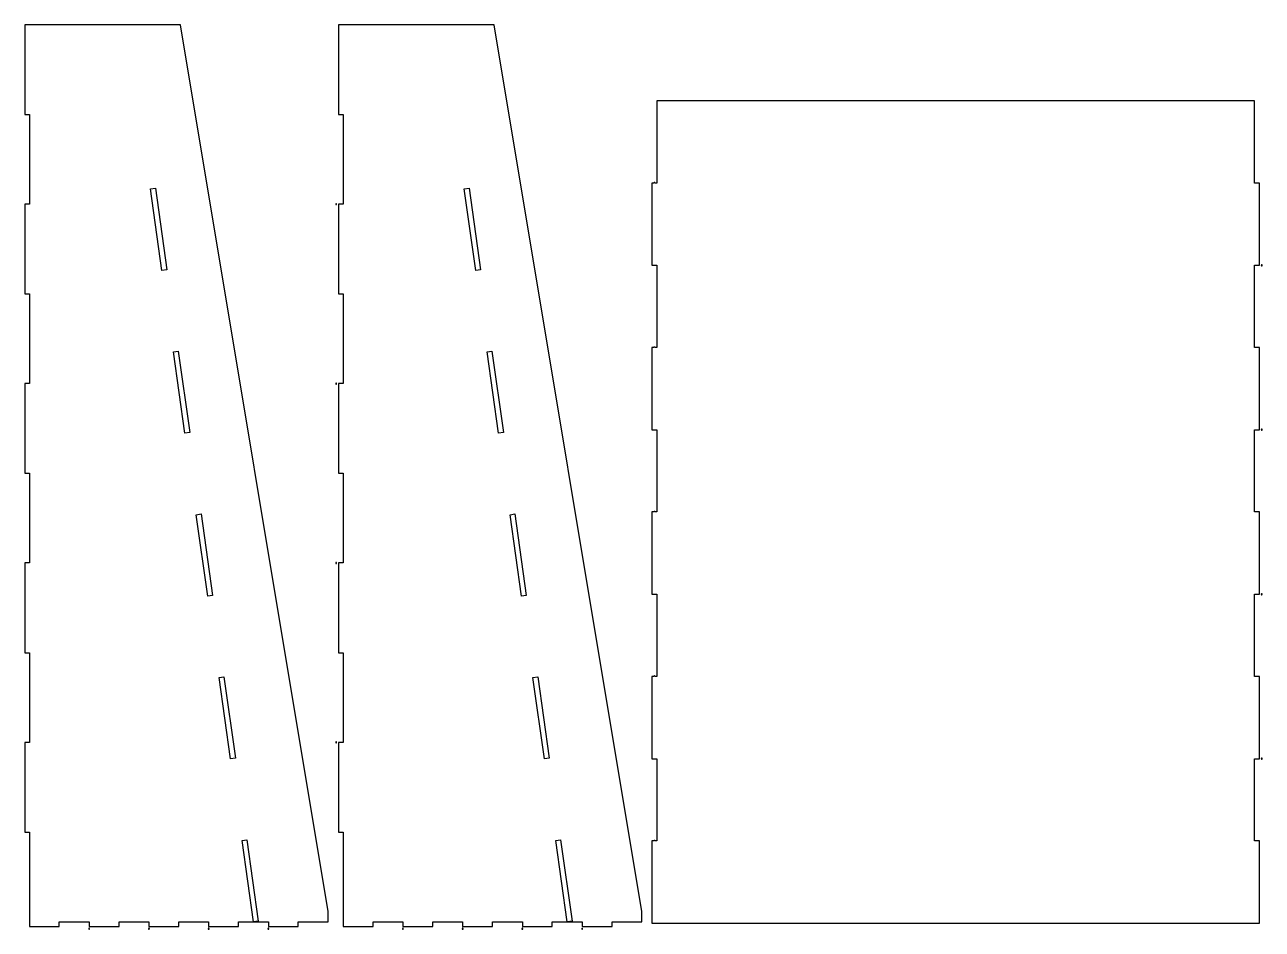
# Model space of a CAD drawing. Header units: metres. Extents: x 7 to 1655, y 5 to 613.
# Drawn here: x 827 to 1655, y 5 to 610 of the extents above; entities that cross this region are included whole.
import ezdxf

# ---------------------------------------------------------------- set-up
doc = ezdxf.new("R2010")
doc.units = ezdxf.units.M

msp = doc.modelspace()

# ---------------------------------------------------------------- linework, layer by layer
for p, q in [((931.167, 610), (826.9, 610)), ((826.9, 610), (826.9, 550)), ((1030, 17), (931.167, 610)), ((1141.17, 610), (1036.9, 610)), ((1036.9, 610), (1036.9, 550)), ((1240, 17), (1141.17, 610)), ((1650, 559.124), (1250, 559.124)), ((1250, 559.124), (1250, 504.124)), ((1650, 504.124), (1650, 559.124)), ((826.9, 550), (830, 550)), ((830, 550), (830, 490)), ((1036.9, 550), (1040, 550)), ((1040, 550), (1040, 490)), ((911.109, 500.183), (914.333, 500.636)), ((918.764, 445.718), (911.109, 500.183)), ((914.333, 500.636), (921.987, 446.171)), ((1121.11, 500.183), (1124.33, 500.636)), ((1128.76, 445.718), (1121.11, 500.183)), ((1124.33, 500.636), (1131.99, 446.171)), ((1248.05, 504.124), (1246.74, 504.124)), ((1246.74, 504.124), (1246.74, 449.124)), ((1248.06, 504.225), (1248.05, 504.192)), ((1248.05, 504.192), (1248.05, 504.158)), ((1248.05, 504.158), (1248.05, 504.124)), ((1248.08, 504.256), (1248.06, 504.225)), ((1248.09, 504.287), (1248.08, 504.256)), ((1248.11, 504.315), (1248.09, 504.287)), ((1248.13, 504.342), (1248.11, 504.315)), ((1248.15, 504.366), (1248.13, 504.342)), ((1248.18, 504.387), (1248.15, 504.366)), ((1248.21, 504.406), (1248.18, 504.387)), ((1248.24, 504.421), (1248.21, 504.406)), ((1248.27, 504.434), (1248.24, 504.421)), ((1248.3, 504.442), (1248.27, 504.434)), ((1248.34, 504.448), (1248.3, 504.442)), ((1248.37, 504.45), (1248.34, 504.448)), ((1248.41, 504.448), (1248.37, 504.45)), ((1248.44, 504.442), (1248.41, 504.448)), ((1248.47, 504.434), (1248.44, 504.442)), ((1248.5, 504.421), (1248.47, 504.434)), ((1248.54, 504.406), (1248.5, 504.421)), ((1248.56, 504.387), (1248.54, 504.406)), ((1248.59, 504.366), (1248.56, 504.387)), ((1248.61, 504.342), (1248.59, 504.366)), ((1248.64, 504.315), (1248.61, 504.342)), ((1248.65, 504.287), (1248.64, 504.315)), ((1248.67, 504.256), (1248.65, 504.287)), ((1248.68, 504.225), (1248.67, 504.256)), ((1248.69, 504.192), (1248.68, 504.225)), ((1248.7, 504.158), (1248.69, 504.192)), ((1248.7, 504.124), (1248.7, 504.158)), ((1250, 504.124), (1248.7, 504.124)), ((1653.26, 504.124), (1650, 504.124)), ((1653.26, 449.124), (1653.26, 504.124)), ((830, 490), (826.9, 490)), ((826.9, 490), (826.9, 430)), ((1035.05, 490.064), (1035.04, 490.032)), ((1035.04, 490.032), (1035.04, 490)), ((1035.04, 490), (1035.04, 489.968)), ((1035.04, 489.968), (1035.05, 489.936)), ((1035.06, 490.096), (1035.05, 490.064)), ((1035.05, 489.936), (1035.06, 489.904)), ((1035.07, 490.126), (1035.06, 490.096)), ((1035.06, 489.904), (1035.07, 489.874)), ((1035.08, 490.155), (1035.07, 490.126)), ((1035.07, 489.874), (1035.08, 489.845)), ((1035.1, 490.182), (1035.08, 490.155)), ((1035.08, 489.845), (1035.1, 489.818)), ((1035.12, 490.207), (1035.1, 490.182)), ((1035.1, 489.818), (1035.12, 489.793)), ((1035.14, 490.23), (1035.12, 490.207)), ((1035.12, 489.793), (1035.14, 489.77)), ((1035.17, 490.251), (1035.14, 490.23)), ((1035.14, 489.77), (1035.17, 489.749)), ((1035.19, 490.268), (1035.17, 490.251)), ((1035.17, 489.749), (1035.19, 489.732)), ((1035.22, 490.283), (1035.19, 490.268)), ((1035.19, 489.732), (1035.22, 489.717)), ((1035.25, 490.295), (1035.22, 490.283)), ((1035.22, 489.717), (1035.25, 489.705)), ((1035.29, 490.303), (1035.25, 490.295)), ((1035.25, 489.705), (1035.29, 489.697)), ((1035.32, 490.308), (1035.29, 490.303)), ((1035.29, 489.697), (1035.32, 489.692)), ((1035.35, 490.31), (1035.32, 490.308)), ((1035.32, 489.692), (1035.35, 489.69)), ((1035.38, 490.308), (1035.35, 490.31)), ((1035.35, 489.69), (1035.38, 489.692)), ((1035.41, 490.303), (1035.38, 490.308)), ((1035.38, 489.692), (1035.41, 489.697)), ((1035.45, 490.295), (1035.41, 490.303)), ((1035.41, 489.697), (1035.45, 489.705)), ((1035.48, 490.283), (1035.45, 490.295)), ((1035.45, 489.705), (1035.48, 489.717)), ((1035.51, 490.268), (1035.48, 490.283)), ((1035.48, 489.717), (1035.51, 489.732)), ((1035.53, 490.251), (1035.51, 490.268)), ((1035.51, 489.732), (1035.53, 489.749)), ((1035.56, 490.23), (1035.53, 490.251)), ((1035.53, 489.749), (1035.56, 489.77)), ((1035.58, 490.207), (1035.56, 490.23)), ((1035.56, 489.77), (1035.58, 489.793)), ((1035.6, 490.182), (1035.58, 490.207)), ((1035.58, 489.793), (1035.6, 489.818)), ((1035.62, 490.155), (1035.6, 490.182)), ((1035.6, 489.818), (1035.62, 489.845)), ((1035.63, 490.126), (1035.62, 490.155)), ((1035.62, 489.845), (1035.63, 489.874)), ((1035.64, 490.096), (1035.63, 490.126)), ((1035.63, 489.874), (1035.64, 489.904)), ((1035.65, 490.064), (1035.64, 490.096)), ((1035.64, 489.904), (1035.65, 489.936)), ((1035.66, 490.032), (1035.65, 490.064)), ((1035.65, 489.936), (1035.66, 489.968)), ((1035.66, 490), (1035.66, 490.032)), ((1035.66, 489.968), (1035.66, 490)), ((1040, 490), (1036.9, 490)), ((1036.9, 490), (1036.9, 430)), ((1246.74, 449.124), (1250, 449.124)), ((1250, 449.124), (1250, 394.124)), ((1650, 394.124), (1650, 449.124)), ((1650, 449.124), (1653.26, 449.124)), ((1654.57, 449.225), (1654.56, 449.192)), ((1654.56, 449.192), (1654.56, 449.158)), ((1654.56, 449.158), (1654.56, 449.124)), ((1654.56, 449.124), (1654.56, 449.09)), ((1654.56, 449.09), (1654.56, 449.056)), ((1654.56, 449.056), (1654.57, 449.023)), ((1654.59, 449.256), (1654.57, 449.225)), ((1654.57, 449.023), (1654.59, 448.992)), ((1654.6, 449.287), (1654.59, 449.256)), ((1654.59, 448.992), (1654.6, 448.961)), ((1654.62, 449.315), (1654.6, 449.287)), ((1654.6, 448.961), (1654.62, 448.933)), ((1654.64, 449.342), (1654.62, 449.315)), ((1654.62, 448.933), (1654.64, 448.906)), ((1654.66, 449.366), (1654.64, 449.342)), ((1654.64, 448.906), (1654.66, 448.882)), ((1654.69, 449.387), (1654.66, 449.366)), ((1654.66, 448.882), (1654.69, 448.861)), ((1654.72, 449.406), (1654.69, 449.387)), ((1654.69, 448.861), (1654.72, 448.842)), ((1654.75, 449.421), (1654.72, 449.406)), ((1654.72, 448.842), (1654.75, 448.827)), ((1654.78, 449.434), (1654.75, 449.421)), ((1654.75, 448.827), (1654.78, 448.814)), ((1654.81, 449.442), (1654.78, 449.434)), ((1654.78, 448.814), (1654.81, 448.806)), ((1654.85, 449.448), (1654.81, 449.442)), ((1654.81, 448.806), (1654.85, 448.8)), ((1654.88, 449.45), (1654.85, 449.448)), ((1654.85, 448.8), (1654.88, 448.799)), ((1654.92, 449.448), (1654.88, 449.45)), ((1654.88, 448.799), (1654.92, 448.8)), ((1654.95, 449.442), (1654.92, 449.448)), ((1654.92, 448.8), (1654.95, 448.806)), ((1654.98, 449.434), (1654.95, 449.442)), ((1654.95, 448.806), (1654.98, 448.814)), ((1655.01, 449.421), (1654.98, 449.434)), ((1654.98, 448.814), (1655.01, 448.827)), ((1655.05, 449.406), (1655.01, 449.421)), ((1655.01, 448.827), (1655.05, 448.842)), ((1655.07, 449.387), (1655.05, 449.406)), ((1655.05, 448.842), (1655.07, 448.861)), ((1655.1, 449.366), (1655.07, 449.387)), ((1655.07, 448.861), (1655.1, 448.882)), ((1655.12, 449.342), (1655.1, 449.366)), ((1655.1, 448.882), (1655.12, 448.906)), ((1655.15, 449.315), (1655.12, 449.342)), ((1655.12, 448.906), (1655.15, 448.933)), ((1655.16, 449.287), (1655.15, 449.315)), ((1655.15, 448.933), (1655.16, 448.961)), ((1655.18, 449.256), (1655.16, 449.287)), ((1655.16, 448.961), (1655.18, 448.992)), ((1655.19, 449.225), (1655.18, 449.256)), ((1655.18, 448.992), (1655.19, 449.023)), ((1655.2, 449.192), (1655.19, 449.225)), ((1655.19, 449.023), (1655.2, 449.056)), ((1655.21, 449.158), (1655.2, 449.192)), ((1655.2, 449.056), (1655.21, 449.09)), ((1655.21, 449.124), (1655.21, 449.158)), ((1655.21, 449.09), (1655.21, 449.124)), ((921.987, 446.171), (918.764, 445.718)), ((1131.99, 446.171), (1128.76, 445.718)), ((826.9, 430), (830, 430)), ((830, 430), (830, 370)), ((1036.9, 430), (1040, 430)), ((1040, 430), (1040, 370)), ((926.418, 391.253), (929.642, 391.706)), ((934.073, 336.788), (926.418, 391.253)), ((929.642, 391.706), (937.296, 337.241)), ((1136.42, 391.253), (1139.64, 391.706)), ((1144.07, 336.788), (1136.42, 391.253)), ((1139.64, 391.706), (1147.3, 337.241)), ((1248.05, 394.124), (1246.74, 394.124)), ((1246.74, 394.124), (1246.74, 339.124)), ((1248.06, 394.225), (1248.05, 394.192)), ((1248.05, 394.192), (1248.05, 394.158)), ((1248.05, 394.158), (1248.05, 394.124)), ((1248.08, 394.256), (1248.06, 394.225)), ((1248.09, 394.287), (1248.08, 394.256)), ((1248.11, 394.315), (1248.09, 394.287)), ((1248.13, 394.342), (1248.11, 394.315)), ((1248.15, 394.366), (1248.13, 394.342)), ((1248.18, 394.387), (1248.15, 394.366)), ((1248.21, 394.406), (1248.18, 394.387)), ((1248.24, 394.421), (1248.21, 394.406)), ((1248.27, 394.434), (1248.24, 394.421)), ((1248.3, 394.442), (1248.27, 394.434)), ((1248.34, 394.448), (1248.3, 394.442)), ((1248.37, 394.45), (1248.34, 394.448)), ((1248.41, 394.448), (1248.37, 394.45)), ((1248.44, 394.442), (1248.41, 394.448)), ((1248.47, 394.434), (1248.44, 394.442)), ((1248.5, 394.421), (1248.47, 394.434)), ((1248.54, 394.406), (1248.5, 394.421)), ((1248.56, 394.387), (1248.54, 394.406)), ((1248.59, 394.366), (1248.56, 394.387)), ((1248.61, 394.342), (1248.59, 394.366)), ((1248.64, 394.315), (1248.61, 394.342)), ((1248.65, 394.287), (1248.64, 394.315)), ((1248.67, 394.256), (1248.65, 394.287)), ((1248.68, 394.225), (1248.67, 394.256)), ((1248.69, 394.192), (1248.68, 394.225)), ((1248.7, 394.158), (1248.69, 394.192)), ((1248.7, 394.124), (1248.7, 394.158)), ((1250, 394.124), (1248.7, 394.124)), ((1653.26, 394.124), (1650, 394.124)), ((1653.26, 339.124), (1653.26, 394.124)), ((830, 370), (826.9, 370)), ((826.9, 370), (826.9, 310)), ((1035.05, 370.064), (1035.04, 370.032)), ((1035.04, 370.032), (1035.04, 370)), ((1035.04, 370), (1035.04, 369.968)), ((1035.04, 369.968), (1035.05, 369.936)), ((1035.06, 370.096), (1035.05, 370.064)), ((1035.05, 369.936), (1035.06, 369.904)), ((1035.07, 370.126), (1035.06, 370.096)), ((1035.06, 369.904), (1035.07, 369.874)), ((1035.08, 370.155), (1035.07, 370.126)), ((1035.07, 369.874), (1035.08, 369.845)), ((1035.1, 370.182), (1035.08, 370.155)), ((1035.08, 369.845), (1035.1, 369.818)), ((1035.12, 370.207), (1035.1, 370.182)), ((1035.1, 369.818), (1035.12, 369.793)), ((1035.14, 370.23), (1035.12, 370.207)), ((1035.12, 369.793), (1035.14, 369.77)), ((1035.17, 370.251), (1035.14, 370.23)), ((1035.14, 369.77), (1035.17, 369.749)), ((1035.19, 370.268), (1035.17, 370.251)), ((1035.17, 369.749), (1035.19, 369.732)), ((1035.22, 370.283), (1035.19, 370.268)), ((1035.19, 369.732), (1035.22, 369.717)), ((1035.25, 370.295), (1035.22, 370.283)), ((1035.22, 369.717), (1035.25, 369.705)), ((1035.29, 370.303), (1035.25, 370.295)), ((1035.25, 369.705), (1035.29, 369.697)), ((1035.32, 370.308), (1035.29, 370.303)), ((1035.29, 369.697), (1035.32, 369.692)), ((1035.35, 370.31), (1035.32, 370.308)), ((1035.32, 369.692), (1035.35, 369.69)), ((1035.38, 370.308), (1035.35, 370.31)), ((1035.35, 369.69), (1035.38, 369.692)), ((1035.41, 370.303), (1035.38, 370.308)), ((1035.38, 369.692), (1035.41, 369.697)), ((1035.45, 370.295), (1035.41, 370.303)), ((1035.41, 369.697), (1035.45, 369.705)), ((1035.48, 370.283), (1035.45, 370.295)), ((1035.45, 369.705), (1035.48, 369.717)), ((1035.51, 370.268), (1035.48, 370.283)), ((1035.48, 369.717), (1035.51, 369.732)), ((1035.53, 370.251), (1035.51, 370.268)), ((1035.51, 369.732), (1035.53, 369.749)), ((1035.56, 370.23), (1035.53, 370.251)), ((1035.53, 369.749), (1035.56, 369.77)), ((1035.58, 370.207), (1035.56, 370.23)), ((1035.56, 369.77), (1035.58, 369.793)), ((1035.6, 370.182), (1035.58, 370.207)), ((1035.58, 369.793), (1035.6, 369.818)), ((1035.62, 370.155), (1035.6, 370.182)), ((1035.6, 369.818), (1035.62, 369.845)), ((1035.63, 370.126), (1035.62, 370.155)), ((1035.62, 369.845), (1035.63, 369.874)), ((1035.64, 370.096), (1035.63, 370.126)), ((1035.63, 369.874), (1035.64, 369.904)), ((1035.65, 370.064), (1035.64, 370.096)), ((1035.64, 369.904), (1035.65, 369.936)), ((1035.66, 370.032), (1035.65, 370.064)), ((1035.65, 369.936), (1035.66, 369.968)), ((1035.66, 370), (1035.66, 370.032)), ((1035.66, 369.968), (1035.66, 370)), ((1040, 370), (1036.9, 370)), ((1036.9, 370), (1036.9, 310)), ((937.296, 337.241), (934.073, 336.788)), ((1147.3, 337.241), (1144.07, 336.788)), ((1246.74, 339.124), (1250, 339.124)), ((1250, 339.124), (1250, 284.124)), ((1650, 284.124), (1650, 339.124)), ((1650, 339.124), (1653.26, 339.124)), ((1654.57, 339.225), (1654.56, 339.192)), ((1654.56, 339.192), (1654.56, 339.158)), ((1654.56, 339.158), (1654.56, 339.124)), ((1654.56, 339.124), (1654.56, 339.09)), ((1654.56, 339.09), (1654.56, 339.056)), ((1654.56, 339.056), (1654.57, 339.023)), ((1654.59, 339.256), (1654.57, 339.225)), ((1654.57, 339.023), (1654.59, 338.992)), ((1654.6, 339.287), (1654.59, 339.256)), ((1654.59, 338.992), (1654.6, 338.961)), ((1654.62, 339.315), (1654.6, 339.287)), ((1654.6, 338.961), (1654.62, 338.933)), ((1654.64, 339.342), (1654.62, 339.315)), ((1654.62, 338.933), (1654.64, 338.906)), ((1654.66, 339.366), (1654.64, 339.342)), ((1654.64, 338.906), (1654.66, 338.882)), ((1654.69, 339.387), (1654.66, 339.366)), ((1654.66, 338.882), (1654.69, 338.861)), ((1654.72, 339.406), (1654.69, 339.387)), ((1654.69, 338.861), (1654.72, 338.842)), ((1654.75, 339.421), (1654.72, 339.406)), ((1654.72, 338.842), (1654.75, 338.827)), ((1654.78, 339.434), (1654.75, 339.421)), ((1654.75, 338.827), (1654.78, 338.814)), ((1654.81, 339.442), (1654.78, 339.434)), ((1654.78, 338.814), (1654.81, 338.806)), ((1654.85, 339.448), (1654.81, 339.442)), ((1654.81, 338.806), (1654.85, 338.8)), ((1654.88, 339.45), (1654.85, 339.448)), ((1654.85, 338.8), (1654.88, 338.799)), ((1654.92, 339.448), (1654.88, 339.45)), ((1654.88, 338.799), (1654.92, 338.8)), ((1654.95, 339.442), (1654.92, 339.448)), ((1654.92, 338.8), (1654.95, 338.806)), ((1654.98, 339.434), (1654.95, 339.442)), ((1654.95, 338.806), (1654.98, 338.814)), ((1655.01, 339.421), (1654.98, 339.434)), ((1654.98, 338.814), (1655.01, 338.827)), ((1655.05, 339.406), (1655.01, 339.421)), ((1655.01, 338.827), (1655.05, 338.842)), ((1655.07, 339.387), (1655.05, 339.406)), ((1655.05, 338.842), (1655.07, 338.861)), ((1655.1, 339.366), (1655.07, 339.387)), ((1655.07, 338.861), (1655.1, 338.882)), ((1655.12, 339.342), (1655.1, 339.366)), ((1655.1, 338.882), (1655.12, 338.906)), ((1655.15, 339.315), (1655.12, 339.342)), ((1655.12, 338.906), (1655.15, 338.933)), ((1655.16, 339.287), (1655.15, 339.315)), ((1655.15, 338.933), (1655.16, 338.961)), ((1655.18, 339.256), (1655.16, 339.287)), ((1655.16, 338.961), (1655.18, 338.992)), ((1655.19, 339.225), (1655.18, 339.256)), ((1655.18, 338.992), (1655.19, 339.023)), ((1655.2, 339.192), (1655.19, 339.225)), ((1655.19, 339.023), (1655.2, 339.056)), ((1655.21, 339.158), (1655.2, 339.192)), ((1655.2, 339.056), (1655.21, 339.09)), ((1655.21, 339.124), (1655.21, 339.158)), ((1655.21, 339.09), (1655.21, 339.124)), ((826.9, 310), (830, 310)), ((830, 310), (830, 250)), ((1036.9, 310), (1040, 310)), ((1040, 310), (1040, 250)), ((941.727, 282.324), (944.951, 282.777)), ((949.382, 227.859), (941.727, 282.324)), ((944.951, 282.777), (952.605, 228.312)), ((1151.73, 282.324), (1154.95, 282.777)), ((1159.38, 227.859), (1151.73, 282.324)), ((1154.95, 282.777), (1162.61, 228.312)), ((1248.05, 284.124), (1246.74, 284.124)), ((1246.74, 284.124), (1246.74, 229.124)), ((1248.06, 284.225), (1248.05, 284.192)), ((1248.05, 284.192), (1248.05, 284.158)), ((1248.05, 284.158), (1248.05, 284.124)), ((1248.08, 284.256), (1248.06, 284.225)), ((1248.09, 284.287), (1248.08, 284.256)), ((1248.11, 284.315), (1248.09, 284.287)), ((1248.13, 284.342), (1248.11, 284.315)), ((1248.15, 284.366), (1248.13, 284.342)), ((1248.18, 284.387), (1248.15, 284.366)), ((1248.21, 284.406), (1248.18, 284.387)), ((1248.24, 284.421), (1248.21, 284.406)), ((1248.27, 284.434), (1248.24, 284.421)), ((1248.3, 284.442), (1248.27, 284.434)), ((1248.34, 284.448), (1248.3, 284.442)), ((1248.37, 284.45), (1248.34, 284.448)), ((1248.41, 284.448), (1248.37, 284.45)), ((1248.44, 284.442), (1248.41, 284.448)), ((1248.47, 284.434), (1248.44, 284.442)), ((1248.5, 284.421), (1248.47, 284.434)), ((1248.54, 284.406), (1248.5, 284.421)), ((1248.56, 284.387), (1248.54, 284.406)), ((1248.59, 284.366), (1248.56, 284.387)), ((1248.61, 284.342), (1248.59, 284.366)), ((1248.64, 284.315), (1248.61, 284.342)), ((1248.65, 284.287), (1248.64, 284.315)), ((1248.67, 284.256), (1248.65, 284.287)), ((1248.68, 284.225), (1248.67, 284.256)), ((1248.69, 284.192), (1248.68, 284.225)), ((1248.7, 284.158), (1248.69, 284.192)), ((1248.7, 284.124), (1248.7, 284.158)), ((1250, 284.124), (1248.7, 284.124)), ((1653.26, 284.124), (1650, 284.124)), ((1653.26, 229.124), (1653.26, 284.124)), ((830, 250), (826.9, 250)), ((826.9, 250), (826.9, 190)), ((1035.05, 250.064), (1035.04, 250.032)), ((1035.04, 250.032), (1035.04, 250)), ((1035.04, 250), (1035.04, 249.968)), ((1035.04, 249.968), (1035.05, 249.936)), ((1035.06, 250.096), (1035.05, 250.064)), ((1035.05, 249.936), (1035.06, 249.904)), ((1035.07, 250.126), (1035.06, 250.096)), ((1035.06, 249.904), (1035.07, 249.874)), ((1035.08, 250.155), (1035.07, 250.126)), ((1035.07, 249.874), (1035.08, 249.845)), ((1035.1, 250.182), (1035.08, 250.155)), ((1035.08, 249.845), (1035.1, 249.818)), ((1035.12, 250.207), (1035.1, 250.182)), ((1035.1, 249.818), (1035.12, 249.793)), ((1035.14, 250.23), (1035.12, 250.207)), ((1035.12, 249.793), (1035.14, 249.77)), ((1035.17, 250.251), (1035.14, 250.23)), ((1035.14, 249.77), (1035.17, 249.749)), ((1035.19, 250.268), (1035.17, 250.251)), ((1035.17, 249.749), (1035.19, 249.732)), ((1035.22, 250.283), (1035.19, 250.268)), ((1035.19, 249.732), (1035.22, 249.717)), ((1035.25, 250.295), (1035.22, 250.283)), ((1035.22, 249.717), (1035.25, 249.705)), ((1035.29, 250.303), (1035.25, 250.295)), ((1035.25, 249.705), (1035.29, 249.697)), ((1035.32, 250.308), (1035.29, 250.303)), ((1035.29, 249.697), (1035.32, 249.692)), ((1035.35, 250.31), (1035.32, 250.308)), ((1035.32, 249.692), (1035.35, 249.69)), ((1035.38, 250.308), (1035.35, 250.31)), ((1035.35, 249.69), (1035.38, 249.692)), ((1035.41, 250.303), (1035.38, 250.308)), ((1035.38, 249.692), (1035.41, 249.697)), ((1035.45, 250.295), (1035.41, 250.303)), ((1035.41, 249.697), (1035.45, 249.705)), ((1035.48, 250.283), (1035.45, 250.295)), ((1035.45, 249.705), (1035.48, 249.717)), ((1035.51, 250.268), (1035.48, 250.283)), ((1035.48, 249.717), (1035.51, 249.732)), ((1035.53, 250.251), (1035.51, 250.268)), ((1035.51, 249.732), (1035.53, 249.749)), ((1035.56, 250.23), (1035.53, 250.251)), ((1035.53, 249.749), (1035.56, 249.77)), ((1035.58, 250.207), (1035.56, 250.23)), ((1035.56, 249.77), (1035.58, 249.793)), ((1035.6, 250.182), (1035.58, 250.207)), ((1035.58, 249.793), (1035.6, 249.818)), ((1035.62, 250.155), (1035.6, 250.182)), ((1035.6, 249.818), (1035.62, 249.845)), ((1035.63, 250.126), (1035.62, 250.155)), ((1035.62, 249.845), (1035.63, 249.874)), ((1035.64, 250.096), (1035.63, 250.126)), ((1035.63, 249.874), (1035.64, 249.904)), ((1035.65, 250.064), (1035.64, 250.096)), ((1035.64, 249.904), (1035.65, 249.936)), ((1035.66, 250.032), (1035.65, 250.064)), ((1035.65, 249.936), (1035.66, 249.968)), ((1035.66, 250), (1035.66, 250.032)), ((1035.66, 249.968), (1035.66, 250)), ((1040, 250), (1036.9, 250)), ((1036.9, 250), (1036.9, 190)), ((952.605, 228.312), (949.382, 227.859)), ((1162.61, 228.312), (1159.38, 227.859)), ((1246.74, 229.124), (1250, 229.124)), ((1250, 229.124), (1250, 174.124)), ((1650, 174.124), (1650, 229.124)), ((1650, 229.124), (1653.26, 229.124)), ((1654.57, 229.225), (1654.56, 229.192)), ((1654.56, 229.192), (1654.56, 229.158)), ((1654.56, 229.158), (1654.56, 229.124)), ((1654.56, 229.124), (1654.56, 229.09)), ((1654.56, 229.09), (1654.56, 229.056)), ((1654.56, 229.056), (1654.57, 229.023)), ((1654.59, 229.256), (1654.57, 229.225)), ((1654.57, 229.023), (1654.59, 228.992)), ((1654.6, 229.287), (1654.59, 229.256)), ((1654.59, 228.992), (1654.6, 228.961)), ((1654.62, 229.315), (1654.6, 229.287)), ((1654.6, 228.961), (1654.62, 228.933)), ((1654.64, 229.342), (1654.62, 229.315)), ((1654.62, 228.933), (1654.64, 228.906)), ((1654.66, 229.366), (1654.64, 229.342)), ((1654.64, 228.906), (1654.66, 228.882)), ((1654.69, 229.387), (1654.66, 229.366)), ((1654.66, 228.882), (1654.69, 228.861)), ((1654.72, 229.406), (1654.69, 229.387)), ((1654.69, 228.861), (1654.72, 228.842)), ((1654.75, 229.421), (1654.72, 229.406)), ((1654.72, 228.842), (1654.75, 228.827)), ((1654.78, 229.434), (1654.75, 229.421)), ((1654.75, 228.827), (1654.78, 228.814)), ((1654.81, 229.442), (1654.78, 229.434)), ((1654.78, 228.814), (1654.81, 228.806)), ((1654.85, 229.448), (1654.81, 229.442)), ((1654.81, 228.806), (1654.85, 228.8)), ((1654.88, 229.45), (1654.85, 229.448)), ((1654.85, 228.8), (1654.88, 228.799)), ((1654.92, 229.448), (1654.88, 229.45)), ((1654.88, 228.799), (1654.92, 228.8)), ((1654.95, 229.442), (1654.92, 229.448)), ((1654.92, 228.8), (1654.95, 228.806)), ((1654.98, 229.434), (1654.95, 229.442)), ((1654.95, 228.806), (1654.98, 228.814)), ((1655.01, 229.421), (1654.98, 229.434)), ((1654.98, 228.814), (1655.01, 228.827)), ((1655.05, 229.406), (1655.01, 229.421)), ((1655.01, 228.827), (1655.05, 228.842)), ((1655.07, 229.387), (1655.05, 229.406)), ((1655.05, 228.842), (1655.07, 228.861)), ((1655.1, 229.366), (1655.07, 229.387)), ((1655.07, 228.861), (1655.1, 228.882)), ((1655.12, 229.342), (1655.1, 229.366)), ((1655.1, 228.882), (1655.12, 228.906)), ((1655.15, 229.315), (1655.12, 229.342)), ((1655.12, 228.906), (1655.15, 228.933)), ((1655.16, 229.287), (1655.15, 229.315)), ((1655.15, 228.933), (1655.16, 228.961)), ((1655.18, 229.256), (1655.16, 229.287)), ((1655.16, 228.961), (1655.18, 228.992)), ((1655.19, 229.225), (1655.18, 229.256)), ((1655.18, 228.992), (1655.19, 229.023)), ((1655.2, 229.192), (1655.19, 229.225)), ((1655.19, 229.023), (1655.2, 229.056)), ((1655.21, 229.158), (1655.2, 229.192)), ((1655.2, 229.056), (1655.21, 229.09)), ((1655.21, 229.124), (1655.21, 229.158)), ((1655.21, 229.09), (1655.21, 229.124)), ((826.9, 190), (830, 190)), ((830, 190), (830, 130)), ((1036.9, 190), (1040, 190)), ((1040, 190), (1040, 130)), ((1248.05, 174.124), (1246.74, 174.124)), ((1246.74, 174.124), (1246.74, 119.124)), ((1248.06, 174.225), (1248.05, 174.192)), ((1248.05, 174.192), (1248.05, 174.158)), ((1248.05, 174.158), (1248.05, 174.124)), ((1248.08, 174.256), (1248.06, 174.225)), ((1248.09, 174.287), (1248.08, 174.256)), ((1248.11, 174.315), (1248.09, 174.287)), ((1248.13, 174.342), (1248.11, 174.315)), ((1248.15, 174.366), (1248.13, 174.342)), ((1248.18, 174.387), (1248.15, 174.366)), ((1248.21, 174.406), (1248.18, 174.387)), ((1248.24, 174.421), (1248.21, 174.406)), ((1248.27, 174.434), (1248.24, 174.421)), ((1248.3, 174.442), (1248.27, 174.434)), ((1248.34, 174.448), (1248.3, 174.442)), ((1248.37, 174.45), (1248.34, 174.448)), ((1248.41, 174.448), (1248.37, 174.45)), ((1248.44, 174.442), (1248.41, 174.448)), ((1248.47, 174.434), (1248.44, 174.442)), ((1248.5, 174.421), (1248.47, 174.434)), ((1248.54, 174.406), (1248.5, 174.421)), ((1248.56, 174.387), (1248.54, 174.406)), ((1248.59, 174.366), (1248.56, 174.387)), ((1248.61, 174.342), (1248.59, 174.366)), ((1248.64, 174.315), (1248.61, 174.342)), ((1248.65, 174.287), (1248.64, 174.315)), ((1248.67, 174.256), (1248.65, 174.287)), ((1248.68, 174.225), (1248.67, 174.256)), ((1248.69, 174.192), (1248.68, 174.225)), ((1248.7, 174.158), (1248.69, 174.192)), ((1248.7, 174.124), (1248.7, 174.158)), ((1250, 174.124), (1248.7, 174.124)), ((1653.26, 174.124), (1650, 174.124)), ((1653.26, 119.124), (1653.26, 174.124)), ((957.036, 173.394), (960.26, 173.847)), ((964.691, 118.929), (957.036, 173.394)), ((960.26, 173.847), (967.914, 119.382)), ((1167.04, 173.394), (1170.26, 173.847)), ((1174.69, 118.929), (1167.04, 173.394)), ((1170.26, 173.847), (1177.91, 119.382)), ((830, 130), (826.9, 130)), ((826.9, 130), (826.9, 70)), ((1035.05, 130.064), (1035.04, 130.032)), ((1035.04, 130.032), (1035.04, 130)), ((1035.04, 130), (1035.04, 129.968)), ((1035.04, 129.968), (1035.05, 129.936)), ((1035.06, 130.096), (1035.05, 130.064)), ((1035.05, 129.936), (1035.06, 129.904)), ((1035.07, 130.126), (1035.06, 130.096)), ((1035.06, 129.904), (1035.07, 129.874)), ((1035.08, 130.155), (1035.07, 130.126)), ((1035.07, 129.874), (1035.08, 129.845)), ((1035.1, 130.182), (1035.08, 130.155)), ((1035.08, 129.845), (1035.1, 129.818)), ((1035.12, 130.207), (1035.1, 130.182)), ((1035.1, 129.818), (1035.12, 129.793)), ((1035.14, 130.23), (1035.12, 130.207)), ((1035.12, 129.793), (1035.14, 129.77)), ((1035.17, 130.251), (1035.14, 130.23)), ((1035.14, 129.77), (1035.17, 129.749)), ((1035.19, 130.268), (1035.17, 130.251)), ((1035.17, 129.749), (1035.19, 129.732)), ((1035.22, 130.283), (1035.19, 130.268)), ((1035.19, 129.732), (1035.22, 129.717)), ((1035.25, 130.295), (1035.22, 130.283)), ((1035.22, 129.717), (1035.25, 129.705)), ((1035.29, 130.303), (1035.25, 130.295)), ((1035.25, 129.705), (1035.29, 129.697)), ((1035.32, 130.308), (1035.29, 130.303)), ((1035.29, 129.697), (1035.32, 129.692)), ((1035.35, 130.31), (1035.32, 130.308)), ((1035.32, 129.692), (1035.35, 129.69)), ((1035.38, 130.308), (1035.35, 130.31)), ((1035.35, 129.69), (1035.38, 129.692)), ((1035.41, 130.303), (1035.38, 130.308)), ((1035.38, 129.692), (1035.41, 129.697)), ((1035.45, 130.295), (1035.41, 130.303)), ((1035.41, 129.697), (1035.45, 129.705)), ((1035.48, 130.283), (1035.45, 130.295)), ((1035.45, 129.705), (1035.48, 129.717)), ((1035.51, 130.268), (1035.48, 130.283)), ((1035.48, 129.717), (1035.51, 129.732)), ((1035.53, 130.251), (1035.51, 130.268)), ((1035.51, 129.732), (1035.53, 129.749)), ((1035.56, 130.23), (1035.53, 130.251)), ((1035.53, 129.749), (1035.56, 129.77)), ((1035.58, 130.207), (1035.56, 130.23)), ((1035.56, 129.77), (1035.58, 129.793)), ((1035.6, 130.182), (1035.58, 130.207)), ((1035.58, 129.793), (1035.6, 129.818)), ((1035.62, 130.155), (1035.6, 130.182)), ((1035.6, 129.818), (1035.62, 129.845)), ((1035.63, 130.126), (1035.62, 130.155)), ((1035.62, 129.845), (1035.63, 129.874)), ((1035.64, 130.096), (1035.63, 130.126)), ((1035.63, 129.874), (1035.64, 129.904)), ((1035.65, 130.064), (1035.64, 130.096)), ((1035.64, 129.904), (1035.65, 129.936)), ((1035.66, 130.032), (1035.65, 130.064)), ((1035.65, 129.936), (1035.66, 129.968)), ((1035.66, 130), (1035.66, 130.032)), ((1035.66, 129.968), (1035.66, 130)), ((1040, 130), (1036.9, 130)), ((1036.9, 130), (1036.9, 70)), ((967.914, 119.382), (964.691, 118.929)), ((1177.91, 119.382), (1174.69, 118.929)), ((1246.74, 119.124), (1250, 119.124)), ((1250, 119.124), (1250, 64.124)), ((1650, 64.124), (1650, 119.124)), ((1650, 119.124), (1653.26, 119.124)), ((1654.57, 119.225), (1654.56, 119.192)), ((1654.56, 119.192), (1654.56, 119.158)), ((1654.56, 119.158), (1654.56, 119.124)), ((1654.56, 119.124), (1654.56, 119.09)), ((1654.56, 119.09), (1654.56, 119.056)), ((1654.56, 119.056), (1654.57, 119.023)), ((1654.59, 119.256), (1654.57, 119.225)), ((1654.57, 119.023), (1654.59, 118.992)), ((1654.6, 119.287), (1654.59, 119.256)), ((1654.59, 118.992), (1654.6, 118.961)), ((1654.62, 119.315), (1654.6, 119.287)), ((1654.6, 118.961), (1654.62, 118.933)), ((1654.64, 119.342), (1654.62, 119.315)), ((1654.62, 118.933), (1654.64, 118.906)), ((1654.66, 119.366), (1654.64, 119.342)), ((1654.64, 118.906), (1654.66, 118.882)), ((1654.69, 119.387), (1654.66, 119.366)), ((1654.66, 118.882), (1654.69, 118.861)), ((1654.72, 119.406), (1654.69, 119.387)), ((1654.69, 118.861), (1654.72, 118.842)), ((1654.75, 119.421), (1654.72, 119.406)), ((1654.72, 118.842), (1654.75, 118.827)), ((1654.78, 119.434), (1654.75, 119.421)), ((1654.75, 118.827), (1654.78, 118.814)), ((1654.81, 119.442), (1654.78, 119.434)), ((1654.78, 118.814), (1654.81, 118.806)), ((1654.85, 119.448), (1654.81, 119.442)), ((1654.81, 118.806), (1654.85, 118.8)), ((1654.88, 119.45), (1654.85, 119.448)), ((1654.85, 118.8), (1654.88, 118.799)), ((1654.92, 119.448), (1654.88, 119.45)), ((1654.88, 118.799), (1654.92, 118.8)), ((1654.95, 119.442), (1654.92, 119.448)), ((1654.92, 118.8), (1654.95, 118.806)), ((1654.98, 119.434), (1654.95, 119.442)), ((1654.95, 118.806), (1654.98, 118.814)), ((1655.01, 119.421), (1654.98, 119.434)), ((1654.98, 118.814), (1655.01, 118.827)), ((1655.05, 119.406), (1655.01, 119.421)), ((1655.01, 118.827), (1655.05, 118.842)), ((1655.07, 119.387), (1655.05, 119.406)), ((1655.05, 118.842), (1655.07, 118.861)), ((1655.1, 119.366), (1655.07, 119.387)), ((1655.07, 118.861), (1655.1, 118.882)), ((1655.12, 119.342), (1655.1, 119.366)), ((1655.1, 118.882), (1655.12, 118.906)), ((1655.15, 119.315), (1655.12, 119.342)), ((1655.12, 118.906), (1655.15, 118.933)), ((1655.16, 119.287), (1655.15, 119.315)), ((1655.15, 118.933), (1655.16, 118.961)), ((1655.18, 119.256), (1655.16, 119.287)), ((1655.16, 118.961), (1655.18, 118.992)), ((1655.19, 119.225), (1655.18, 119.256)), ((1655.18, 118.992), (1655.19, 119.023)), ((1655.2, 119.192), (1655.19, 119.225)), ((1655.19, 119.023), (1655.2, 119.056)), ((1655.21, 119.158), (1655.2, 119.192)), ((1655.2, 119.056), (1655.21, 119.09)), ((1655.21, 119.124), (1655.21, 119.158)), ((1655.21, 119.09), (1655.21, 119.124)), ((826.9, 70), (830, 70)), ((830, 70), (830, 6.89999)), ((1036.9, 70), (1040, 70)), ((1040, 70), (1040, 6.89999)), ((972.345, 64.4647), (975.569, 64.9178)), ((980, 10), (972.345, 64.4647)), ((975.569, 64.9178), (983.223, 10.453)), ((1182.35, 64.4647), (1185.57, 64.9178)), ((1190, 10), (1182.35, 64.4647)), ((1185.57, 64.9178), (1193.22, 10.453)), ((1248.05, 64.124), (1246.74, 64.124)), ((1246.74, 64.124), (1246.74, 9.12402)), ((1248.06, 64.2246), (1248.05, 64.1917)), ((1248.05, 64.1917), (1248.05, 64.1581)), ((1248.05, 64.1581), (1248.05, 64.124)), ((1248.08, 64.2564), (1248.06, 64.2246)), ((1248.09, 64.2868), (1248.08, 64.2564)), ((1248.11, 64.3154), (1248.09, 64.2868)), ((1248.13, 64.3418), (1248.11, 64.3154)), ((1248.15, 64.3659), (1248.13, 64.3418)), ((1248.18, 64.3874), (1248.15, 64.3659)), ((1248.21, 64.4059), (1248.18, 64.3874)), ((1248.24, 64.4214), (1248.21, 64.4059)), ((1248.27, 64.4336), (1248.24, 64.4214)), ((1248.3, 64.4424), (1248.27, 64.4336)), ((1248.34, 64.4478), (1248.3, 64.4424)), ((1248.37, 64.4495), (1248.34, 64.4478)), ((1248.41, 64.4478), (1248.37, 64.4495)), ((1248.44, 64.4424), (1248.41, 64.4478)), ((1248.47, 64.4336), (1248.44, 64.4424)), ((1248.5, 64.4214), (1248.47, 64.4336)), ((1248.54, 64.4059), (1248.5, 64.4214)), ((1248.56, 64.3874), (1248.54, 64.4059)), ((1248.59, 64.3659), (1248.56, 64.3874)), ((1248.61, 64.3418), (1248.59, 64.3659)), ((1248.64, 64.3154), (1248.61, 64.3418)), ((1248.65, 64.2868), (1248.64, 64.3154)), ((1248.67, 64.2564), (1248.65, 64.2868)), ((1248.68, 64.2246), (1248.67, 64.2564)), ((1248.69, 64.1917), (1248.68, 64.2246)), ((1248.7, 64.1581), (1248.69, 64.1917)), ((1248.7, 64.124), (1248.7, 64.1581)), ((1250, 64.124), (1248.7, 64.124)), ((1653.26, 64.124), (1650, 64.124)), ((1653.26, 9.12402), (1653.26, 64.124)), ((1030, 10), (1030, 17)), ((1240, 10), (1240, 17)), ((850, 6.89999), (850, 10)), ((850, 10), (870, 10)), ((870, 10), (870, 6.89999)), ((890, 6.89999), (890, 10)), ((890, 10), (910, 10)), ((910, 10), (910, 6.89999)), ((930, 6.89999), (930, 10)), ((930, 10), (950, 10)), ((950, 10), (950, 6.89999)), ((970, 6.89999), (970, 10)), ((970, 10), (990, 10)), ((983.223, 10.453), (980, 10)), ((990, 10), (990, 6.89999)), ((1010, 6.89999), (1010, 10)), ((1010, 10), (1030, 10)), ((1060, 6.89999), (1060, 10)), ((1060, 10), (1080, 10)), ((1080, 10), (1080, 6.89999)), ((1100, 6.89999), (1100, 10)), ((1100, 10), (1120, 10)), ((1120, 10), (1120, 6.89999)), ((1140, 6.89999), (1140, 10)), ((1140, 10), (1160, 10)), ((1160, 10), (1160, 6.89999)), ((1180, 6.89999), (1180, 10)), ((1180, 10), (1200, 10)), ((1193.22, 10.453), (1190, 10)), ((1200, 10), (1200, 6.89999)), ((1220, 6.89999), (1220, 10)), ((1220, 10), (1240, 10)), ((1246.74, 9.12402), (1653.26, 9.12402)), ((830, 6.89999), (850, 6.89999)), ((869.692, 5.3824), (869.69, 5.34999)), ((869.69, 5.34999), (869.692, 5.3176)), ((869.697, 5.41444), (869.692, 5.3824)), ((869.692, 5.3176), (869.697, 5.28554)), ((869.705, 5.44579), (869.697, 5.41444)), ((869.697, 5.28554), (869.705, 5.2542)), ((869.717, 5.47607), (869.705, 5.44579)), ((869.705, 5.2542), (869.717, 5.22391)), ((869.732, 5.50499), (869.717, 5.47607)), ((869.717, 5.22391), (869.732, 5.19499)), ((869.749, 5.53221), (869.732, 5.50499)), ((869.732, 5.19499), (869.749, 5.16779)), ((869.77, 5.55742), (869.749, 5.53221)), ((869.749, 5.16779), (869.77, 5.14256)), ((869.793, 5.58037), (869.77, 5.55742)), ((869.77, 5.14256), (869.793, 5.11961)), ((869.818, 5.60078), (869.793, 5.58037)), ((869.793, 5.11961), (869.818, 5.0992)), ((869.845, 5.61845), (869.818, 5.60078)), ((869.818, 5.0992), (869.845, 5.08153)), ((869.874, 5.63319), (869.845, 5.61845)), ((869.845, 5.08153), (869.874, 5.06679)), ((869.904, 5.64482), (869.874, 5.63319)), ((869.874, 5.06679), (869.904, 5.05516)), ((869.936, 5.65321), (869.904, 5.64482)), ((869.904, 5.05516), (869.936, 5.04677)), ((869.968, 5.65829), (869.936, 5.65321)), ((869.936, 5.04677), (869.968, 5.04169)), ((870, 5.65999), (869.968, 5.65829)), ((869.968, 5.04169), (870, 5.03999)), ((870, 6.89999), (890, 6.89999)), ((870.032, 5.65829), (870, 5.65999)), ((870, 5.03999), (870.032, 5.04169)), ((870.064, 5.65321), (870.032, 5.65829)), ((870.032, 5.04169), (870.064, 5.04677)), ((870.096, 5.64482), (870.064, 5.65321)), ((870.064, 5.04677), (870.096, 5.05516)), ((870.126, 5.63319), (870.096, 5.64482)), ((870.096, 5.05516), (870.126, 5.06679)), ((870.155, 5.61845), (870.126, 5.63319)), ((870.126, 5.06679), (870.155, 5.08153)), ((870.182, 5.60078), (870.155, 5.61845)), ((870.155, 5.08153), (870.182, 5.0992)), ((870.207, 5.58037), (870.182, 5.60078)), ((870.182, 5.0992), (870.207, 5.11961)), ((870.23, 5.55742), (870.207, 5.58037)), ((870.207, 5.11961), (870.23, 5.14256)), ((870.251, 5.53221), (870.23, 5.55742)), ((870.23, 5.14256), (870.251, 5.16779)), ((870.268, 5.50499), (870.251, 5.53221)), ((870.251, 5.16779), (870.268, 5.19499)), ((870.283, 5.47607), (870.268, 5.50499)), ((870.268, 5.19499), (870.283, 5.22391)), ((870.295, 5.44579), (870.283, 5.47607)), ((870.283, 5.22391), (870.295, 5.2542)), ((870.303, 5.41444), (870.295, 5.44579)), ((870.295, 5.2542), (870.303, 5.28554)), ((870.308, 5.3824), (870.303, 5.41444)), ((870.303, 5.28554), (870.308, 5.3176)), ((870.31, 5.34999), (870.308, 5.3824)), ((870.308, 5.3176), (870.31, 5.34999)), ((909.692, 5.3824), (909.69, 5.34999)), ((909.69, 5.34999), (909.692, 5.3176)), ((909.697, 5.41444), (909.692, 5.3824)), ((909.692, 5.3176), (909.697, 5.28554)), ((909.705, 5.44579), (909.697, 5.41444)), ((909.697, 5.28554), (909.705, 5.2542)), ((909.717, 5.47607), (909.705, 5.44579)), ((909.705, 5.2542), (909.717, 5.22391)), ((909.732, 5.50499), (909.717, 5.47607)), ((909.717, 5.22391), (909.732, 5.19499)), ((909.749, 5.53221), (909.732, 5.50499)), ((909.732, 5.19499), (909.749, 5.16779)), ((909.77, 5.55742), (909.749, 5.53221)), ((909.749, 5.16779), (909.77, 5.14256)), ((909.793, 5.58037), (909.77, 5.55742)), ((909.77, 5.14256), (909.793, 5.11961)), ((909.818, 5.60078), (909.793, 5.58037)), ((909.793, 5.11961), (909.818, 5.0992)), ((909.845, 5.61845), (909.818, 5.60078)), ((909.818, 5.0992), (909.845, 5.08153)), ((909.874, 5.63319), (909.845, 5.61845)), ((909.845, 5.08153), (909.874, 5.06679)), ((909.904, 5.64482), (909.874, 5.63319)), ((909.874, 5.06679), (909.904, 5.05516)), ((909.936, 5.65321), (909.904, 5.64482)), ((909.904, 5.05516), (909.936, 5.04677)), ((909.968, 5.65829), (909.936, 5.65321)), ((909.936, 5.04677), (909.968, 5.04169)), ((910, 5.65999), (909.968, 5.65829)), ((909.968, 5.04169), (910, 5.03999)), ((910, 6.89999), (930, 6.89999)), ((910.032, 5.65829), (910, 5.65999)), ((910, 5.03999), (910.032, 5.04169)), ((910.064, 5.65321), (910.032, 5.65829)), ((910.032, 5.04169), (910.064, 5.04677)), ((910.096, 5.64482), (910.064, 5.65321)), ((910.064, 5.04677), (910.096, 5.05516)), ((910.126, 5.63319), (910.096, 5.64482)), ((910.096, 5.05516), (910.126, 5.06679)), ((910.155, 5.61845), (910.126, 5.63319)), ((910.126, 5.06679), (910.155, 5.08153)), ((910.182, 5.60078), (910.155, 5.61845)), ((910.155, 5.08153), (910.182, 5.0992)), ((910.207, 5.58037), (910.182, 5.60078)), ((910.182, 5.0992), (910.207, 5.11961)), ((910.23, 5.55742), (910.207, 5.58037)), ((910.207, 5.11961), (910.23, 5.14256)), ((910.251, 5.53221), (910.23, 5.55742)), ((910.23, 5.14256), (910.251, 5.16779)), ((910.268, 5.50499), (910.251, 5.53221)), ((910.251, 5.16779), (910.268, 5.19499)), ((910.283, 5.47607), (910.268, 5.50499)), ((910.268, 5.19499), (910.283, 5.22391)), ((910.295, 5.44579), (910.283, 5.47607)), ((910.283, 5.22391), (910.295, 5.2542)), ((910.303, 5.41444), (910.295, 5.44579)), ((910.295, 5.2542), (910.303, 5.28554)), ((910.308, 5.3824), (910.303, 5.41444)), ((910.303, 5.28554), (910.308, 5.3176)), ((910.31, 5.34999), (910.308, 5.3824)), ((910.308, 5.3176), (910.31, 5.34999)), ((949.692, 5.3824), (949.69, 5.34999)), ((949.69, 5.34999), (949.692, 5.3176)), ((949.697, 5.41444), (949.692, 5.3824)), ((949.692, 5.3176), (949.697, 5.28554)), ((949.705, 5.44579), (949.697, 5.41444)), ((949.697, 5.28554), (949.705, 5.2542)), ((949.717, 5.47607), (949.705, 5.44579)), ((949.705, 5.2542), (949.717, 5.22391)), ((949.732, 5.50499), (949.717, 5.47607)), ((949.717, 5.22391), (949.732, 5.19499)), ((949.749, 5.53221), (949.732, 5.50499)), ((949.732, 5.19499), (949.749, 5.16779)), ((949.77, 5.55742), (949.749, 5.53221)), ((949.749, 5.16779), (949.77, 5.14256)), ((949.793, 5.58037), (949.77, 5.55742)), ((949.77, 5.14256), (949.793, 5.11961)), ((949.818, 5.60078), (949.793, 5.58037)), ((949.793, 5.11961), (949.818, 5.0992)), ((949.845, 5.61845), (949.818, 5.60078)), ((949.818, 5.0992), (949.845, 5.08153)), ((949.874, 5.63319), (949.845, 5.61845)), ((949.845, 5.08153), (949.874, 5.06679)), ((949.904, 5.64482), (949.874, 5.63319)), ((949.874, 5.06679), (949.904, 5.05516)), ((949.936, 5.65321), (949.904, 5.64482)), ((949.904, 5.05516), (949.936, 5.04677)), ((949.968, 5.65829), (949.936, 5.65321)), ((949.936, 5.04677), (949.968, 5.04169)), ((950, 5.65999), (949.968, 5.65829)), ((949.968, 5.04169), (950, 5.03999)), ((950, 6.89999), (970, 6.89999)), ((950.032, 5.65829), (950, 5.65999)), ((950, 5.03999), (950.032, 5.04169)), ((950.064, 5.65321), (950.032, 5.65829)), ((950.032, 5.04169), (950.064, 5.04677)), ((950.096, 5.64482), (950.064, 5.65321)), ((950.064, 5.04677), (950.096, 5.05516)), ((950.126, 5.63319), (950.096, 5.64482)), ((950.096, 5.05516), (950.126, 5.06679)), ((950.155, 5.61845), (950.126, 5.63319)), ((950.126, 5.06679), (950.155, 5.08153)), ((950.182, 5.60078), (950.155, 5.61845)), ((950.155, 5.08153), (950.182, 5.0992)), ((950.207, 5.58037), (950.182, 5.60078)), ((950.182, 5.0992), (950.207, 5.11961)), ((950.23, 5.55742), (950.207, 5.58037)), ((950.207, 5.11961), (950.23, 5.14256)), ((950.251, 5.53221), (950.23, 5.55742)), ((950.23, 5.14256), (950.251, 5.16779)), ((950.268, 5.50499), (950.251, 5.53221)), ((950.251, 5.16779), (950.268, 5.19499)), ((950.283, 5.47607), (950.268, 5.50499)), ((950.268, 5.19499), (950.283, 5.22391)), ((950.295, 5.44579), (950.283, 5.47607)), ((950.283, 5.22391), (950.295, 5.2542)), ((950.303, 5.41444), (950.295, 5.44579)), ((950.295, 5.2542), (950.303, 5.28554)), ((950.308, 5.3824), (950.303, 5.41444)), ((950.303, 5.28554), (950.308, 5.3176)), ((950.31, 5.34999), (950.308, 5.3824)), ((950.308, 5.3176), (950.31, 5.34999)), ((989.692, 5.3824), (989.69, 5.34999)), ((989.69, 5.34999), (989.692, 5.3176)), ((989.697, 5.41444), (989.692, 5.3824)), ((989.692, 5.3176), (989.697, 5.28554)), ((989.705, 5.44579), (989.697, 5.41444)), ((989.697, 5.28554), (989.705, 5.2542)), ((989.717, 5.47607), (989.705, 5.44579)), ((989.705, 5.2542), (989.717, 5.22391)), ((989.732, 5.50499), (989.717, 5.47607)), ((989.717, 5.22391), (989.732, 5.19499)), ((989.749, 5.53221), (989.732, 5.50499)), ((989.732, 5.19499), (989.749, 5.16779)), ((989.77, 5.55742), (989.749, 5.53221)), ((989.749, 5.16779), (989.77, 5.14256)), ((989.793, 5.58037), (989.77, 5.55742)), ((989.77, 5.14256), (989.793, 5.11961)), ((989.818, 5.60078), (989.793, 5.58037)), ((989.793, 5.11961), (989.818, 5.0992)), ((989.845, 5.61845), (989.818, 5.60078)), ((989.818, 5.0992), (989.845, 5.08153)), ((989.874, 5.63319), (989.845, 5.61845)), ((989.845, 5.08153), (989.874, 5.06679)), ((989.904, 5.64482), (989.874, 5.63319)), ((989.874, 5.06679), (989.904, 5.05516)), ((989.936, 5.65321), (989.904, 5.64482)), ((989.904, 5.05516), (989.936, 5.04677)), ((989.968, 5.65829), (989.936, 5.65321)), ((989.936, 5.04677), (989.968, 5.04169)), ((990, 5.65999), (989.968, 5.65829)), ((989.968, 5.04169), (990, 5.03999)), ((990, 6.89999), (1010, 6.89999)), ((990.032, 5.65829), (990, 5.65999)), ((990, 5.03999), (990.032, 5.04169)), ((990.064, 5.65321), (990.032, 5.65829)), ((990.032, 5.04169), (990.064, 5.04677)), ((990.096, 5.64482), (990.064, 5.65321)), ((990.064, 5.04677), (990.096, 5.05516)), ((990.126, 5.63319), (990.096, 5.64482)), ((990.096, 5.05516), (990.126, 5.06679)), ((990.155, 5.61845), (990.126, 5.63319)), ((990.126, 5.06679), (990.155, 5.08153)), ((990.182, 5.60078), (990.155, 5.61845)), ((990.155, 5.08153), (990.182, 5.0992)), ((990.207, 5.58037), (990.182, 5.60078)), ((990.182, 5.0992), (990.207, 5.11961)), ((990.23, 5.55742), (990.207, 5.58037)), ((990.207, 5.11961), (990.23, 5.14256)), ((990.251, 5.53221), (990.23, 5.55742)), ((990.23, 5.14256), (990.251, 5.16779)), ((990.268, 5.50499), (990.251, 5.53221)), ((990.251, 5.16779), (990.268, 5.19499)), ((990.283, 5.47607), (990.268, 5.50499)), ((990.268, 5.19499), (990.283, 5.22391)), ((990.295, 5.44579), (990.283, 5.47607)), ((990.283, 5.22391), (990.295, 5.2542)), ((990.303, 5.41444), (990.295, 5.44579)), ((990.295, 5.2542), (990.303, 5.28554)), ((990.308, 5.3824), (990.303, 5.41444)), ((990.303, 5.28554), (990.308, 5.3176)), ((990.31, 5.34999), (990.308, 5.3824)), ((990.308, 5.3176), (990.31, 5.34999)), ((1040, 6.89999), (1060, 6.89999)), ((1079.7, 5.41444), (1079.69, 5.3824)), ((1079.69, 5.3824), (1079.69, 5.34999)), ((1079.69, 5.34999), (1079.69, 5.3176)), ((1079.69, 5.3176), (1079.7, 5.28554)), ((1079.71, 5.44579), (1079.7, 5.41444)), ((1079.7, 5.28554), (1079.71, 5.2542)), ((1079.72, 5.47607), (1079.71, 5.44579)), ((1079.71, 5.2542), (1079.72, 5.22391)), ((1079.73, 5.50499), (1079.72, 5.47607)), ((1079.72, 5.22391), (1079.73, 5.19499)), ((1079.75, 5.53221), (1079.73, 5.50499)), ((1079.73, 5.19499), (1079.75, 5.16779)), ((1079.77, 5.55742), (1079.75, 5.53221)), ((1079.75, 5.16779), (1079.77, 5.14256)), ((1079.79, 5.58037), (1079.77, 5.55742)), ((1079.77, 5.14256), (1079.79, 5.11961)), ((1079.82, 5.60078), (1079.79, 5.58037)), ((1079.79, 5.11961), (1079.82, 5.0992)), ((1079.84, 5.61845), (1079.82, 5.60078)), ((1079.82, 5.0992), (1079.84, 5.08153)), ((1079.87, 5.63319), (1079.84, 5.61845)), ((1079.84, 5.08153), (1079.87, 5.06679)), ((1079.9, 5.64482), (1079.87, 5.63319)), ((1079.87, 5.06679), (1079.9, 5.05516)), ((1079.94, 5.65321), (1079.9, 5.64482)), ((1079.9, 5.05516), (1079.94, 5.04677)), ((1079.97, 5.65829), (1079.94, 5.65321)), ((1079.94, 5.04677), (1079.97, 5.04169)), ((1080, 5.65999), (1079.97, 5.65829)), ((1079.97, 5.04169), (1080, 5.03999)), ((1080, 6.89999), (1100, 6.89999)), ((1080.03, 5.65829), (1080, 5.65999)), ((1080, 5.03999), (1080.03, 5.04169)), ((1080.06, 5.65321), (1080.03, 5.65829)), ((1080.03, 5.04169), (1080.06, 5.04677)), ((1080.1, 5.64482), (1080.06, 5.65321)), ((1080.06, 5.04677), (1080.1, 5.05516)), ((1080.13, 5.63319), (1080.1, 5.64482)), ((1080.1, 5.05516), (1080.13, 5.06679)), ((1080.16, 5.61845), (1080.13, 5.63319)), ((1080.13, 5.06679), (1080.16, 5.08153)), ((1080.18, 5.60078), (1080.16, 5.61845)), ((1080.16, 5.08153), (1080.18, 5.0992)), ((1080.21, 5.58037), (1080.18, 5.60078)), ((1080.18, 5.0992), (1080.21, 5.11961)), ((1080.23, 5.55742), (1080.21, 5.58037)), ((1080.21, 5.11961), (1080.23, 5.14256)), ((1080.25, 5.53221), (1080.23, 5.55742)), ((1080.23, 5.14256), (1080.25, 5.16779)), ((1080.27, 5.50499), (1080.25, 5.53221)), ((1080.25, 5.16779), (1080.27, 5.19499)), ((1080.28, 5.47607), (1080.27, 5.50499)), ((1080.27, 5.19499), (1080.28, 5.22391)), ((1080.29, 5.44579), (1080.28, 5.47607)), ((1080.28, 5.22391), (1080.29, 5.2542)), ((1080.3, 5.41444), (1080.29, 5.44579)), ((1080.29, 5.2542), (1080.3, 5.28554)), ((1080.31, 5.3824), (1080.3, 5.41444)), ((1080.3, 5.28554), (1080.31, 5.3176)), ((1080.31, 5.34999), (1080.31, 5.3824)), ((1080.31, 5.3176), (1080.31, 5.34999)), ((1119.7, 5.41444), (1119.69, 5.3824)), ((1119.69, 5.3824), (1119.69, 5.34999)), ((1119.69, 5.34999), (1119.69, 5.3176)), ((1119.69, 5.3176), (1119.7, 5.28554)), ((1119.71, 5.44579), (1119.7, 5.41444)), ((1119.7, 5.28554), (1119.71, 5.2542)), ((1119.72, 5.47607), (1119.71, 5.44579)), ((1119.71, 5.2542), (1119.72, 5.22391)), ((1119.73, 5.50499), (1119.72, 5.47607)), ((1119.72, 5.22391), (1119.73, 5.19499)), ((1119.75, 5.53221), (1119.73, 5.50499)), ((1119.73, 5.19499), (1119.75, 5.16779)), ((1119.77, 5.55742), (1119.75, 5.53221)), ((1119.75, 5.16779), (1119.77, 5.14256)), ((1119.79, 5.58037), (1119.77, 5.55742)), ((1119.77, 5.14256), (1119.79, 5.11961)), ((1119.82, 5.60078), (1119.79, 5.58037)), ((1119.79, 5.11961), (1119.82, 5.0992)), ((1119.84, 5.61845), (1119.82, 5.60078)), ((1119.82, 5.0992), (1119.84, 5.08153)), ((1119.87, 5.63319), (1119.84, 5.61845)), ((1119.84, 5.08153), (1119.87, 5.06679)), ((1119.9, 5.64482), (1119.87, 5.63319)), ((1119.87, 5.06679), (1119.9, 5.05516)), ((1119.94, 5.65321), (1119.9, 5.64482)), ((1119.9, 5.05516), (1119.94, 5.04677)), ((1119.97, 5.65829), (1119.94, 5.65321)), ((1119.94, 5.04677), (1119.97, 5.04169)), ((1120, 5.65999), (1119.97, 5.65829)), ((1119.97, 5.04169), (1120, 5.03999)), ((1120, 6.89999), (1140, 6.89999)), ((1120.03, 5.65829), (1120, 5.65999)), ((1120, 5.03999), (1120.03, 5.04169)), ((1120.06, 5.65321), (1120.03, 5.65829)), ((1120.03, 5.04169), (1120.06, 5.04677)), ((1120.1, 5.64482), (1120.06, 5.65321)), ((1120.06, 5.04677), (1120.1, 5.05516)), ((1120.13, 5.63319), (1120.1, 5.64482)), ((1120.1, 5.05516), (1120.13, 5.06679)), ((1120.16, 5.61845), (1120.13, 5.63319)), ((1120.13, 5.06679), (1120.16, 5.08153)), ((1120.18, 5.60078), (1120.16, 5.61845)), ((1120.16, 5.08153), (1120.18, 5.0992)), ((1120.21, 5.58037), (1120.18, 5.60078)), ((1120.18, 5.0992), (1120.21, 5.11961)), ((1120.23, 5.55742), (1120.21, 5.58037)), ((1120.21, 5.11961), (1120.23, 5.14256)), ((1120.25, 5.53221), (1120.23, 5.55742)), ((1120.23, 5.14256), (1120.25, 5.16779)), ((1120.27, 5.50499), (1120.25, 5.53221)), ((1120.25, 5.16779), (1120.27, 5.19499)), ((1120.28, 5.47607), (1120.27, 5.50499)), ((1120.27, 5.19499), (1120.28, 5.22391)), ((1120.29, 5.44579), (1120.28, 5.47607)), ((1120.28, 5.22391), (1120.29, 5.2542)), ((1120.3, 5.41444), (1120.29, 5.44579)), ((1120.29, 5.2542), (1120.3, 5.28554)), ((1120.31, 5.3824), (1120.3, 5.41444)), ((1120.3, 5.28554), (1120.31, 5.3176)), ((1120.31, 5.34999), (1120.31, 5.3824)), ((1120.31, 5.3176), (1120.31, 5.34999)), ((1159.7, 5.41444), (1159.69, 5.3824)), ((1159.69, 5.3824), (1159.69, 5.34999)), ((1159.69, 5.34999), (1159.69, 5.3176)), ((1159.69, 5.3176), (1159.7, 5.28554)), ((1159.71, 5.44579), (1159.7, 5.41444)), ((1159.7, 5.28554), (1159.71, 5.2542)), ((1159.72, 5.47607), (1159.71, 5.44579)), ((1159.71, 5.2542), (1159.72, 5.22391)), ((1159.73, 5.50499), (1159.72, 5.47607)), ((1159.72, 5.22391), (1159.73, 5.19499)), ((1159.75, 5.53221), (1159.73, 5.50499)), ((1159.73, 5.19499), (1159.75, 5.16779)), ((1159.77, 5.55742), (1159.75, 5.53221)), ((1159.75, 5.16779), (1159.77, 5.14256)), ((1159.79, 5.58037), (1159.77, 5.55742)), ((1159.77, 5.14256), (1159.79, 5.11961)), ((1159.82, 5.60078), (1159.79, 5.58037)), ((1159.79, 5.11961), (1159.82, 5.0992)), ((1159.84, 5.61845), (1159.82, 5.60078)), ((1159.82, 5.0992), (1159.84, 5.08153)), ((1159.87, 5.63319), (1159.84, 5.61845)), ((1159.84, 5.08153), (1159.87, 5.06679)), ((1159.9, 5.64482), (1159.87, 5.63319)), ((1159.87, 5.06679), (1159.9, 5.05516)), ((1159.94, 5.65321), (1159.9, 5.64482)), ((1159.9, 5.05516), (1159.94, 5.04677)), ((1159.97, 5.65829), (1159.94, 5.65321)), ((1159.94, 5.04677), (1159.97, 5.04169)), ((1160, 5.65999), (1159.97, 5.65829)), ((1159.97, 5.04169), (1160, 5.03999)), ((1160, 6.89999), (1180, 6.89999)), ((1160.03, 5.65829), (1160, 5.65999)), ((1160, 5.03999), (1160.03, 5.04169)), ((1160.06, 5.65321), (1160.03, 5.65829)), ((1160.03, 5.04169), (1160.06, 5.04677)), ((1160.1, 5.64482), (1160.06, 5.65321)), ((1160.06, 5.04677), (1160.1, 5.05516)), ((1160.13, 5.63319), (1160.1, 5.64482)), ((1160.1, 5.05516), (1160.13, 5.06679)), ((1160.16, 5.61845), (1160.13, 5.63319)), ((1160.13, 5.06679), (1160.16, 5.08153)), ((1160.18, 5.60078), (1160.16, 5.61845)), ((1160.16, 5.08153), (1160.18, 5.0992)), ((1160.21, 5.58037), (1160.18, 5.60078)), ((1160.18, 5.0992), (1160.21, 5.11961)), ((1160.23, 5.55742), (1160.21, 5.58037)), ((1160.21, 5.11961), (1160.23, 5.14256)), ((1160.25, 5.53221), (1160.23, 5.55742)), ((1160.23, 5.14256), (1160.25, 5.16779)), ((1160.27, 5.50499), (1160.25, 5.53221)), ((1160.25, 5.16779), (1160.27, 5.19499)), ((1160.28, 5.47607), (1160.27, 5.50499)), ((1160.27, 5.19499), (1160.28, 5.22391)), ((1160.29, 5.44579), (1160.28, 5.47607)), ((1160.28, 5.22391), (1160.29, 5.2542)), ((1160.3, 5.41444), (1160.29, 5.44579)), ((1160.29, 5.2542), (1160.3, 5.28554)), ((1160.31, 5.3824), (1160.3, 5.41444)), ((1160.3, 5.28554), (1160.31, 5.3176)), ((1160.31, 5.34999), (1160.31, 5.3824)), ((1160.31, 5.3176), (1160.31, 5.34999)), ((1199.7, 5.41444), (1199.69, 5.3824)), ((1199.69, 5.3824), (1199.69, 5.34999)), ((1199.69, 5.34999), (1199.69, 5.3176)), ((1199.69, 5.3176), (1199.7, 5.28554)), ((1199.71, 5.44579), (1199.7, 5.41444)), ((1199.7, 5.28554), (1199.71, 5.2542)), ((1199.72, 5.47607), (1199.71, 5.44579)), ((1199.71, 5.2542), (1199.72, 5.22391)), ((1199.73, 5.50499), (1199.72, 5.47607)), ((1199.72, 5.22391), (1199.73, 5.19499)), ((1199.75, 5.53221), (1199.73, 5.50499)), ((1199.73, 5.19499), (1199.75, 5.16779)), ((1199.77, 5.55742), (1199.75, 5.53221)), ((1199.75, 5.16779), (1199.77, 5.14256)), ((1199.79, 5.58037), (1199.77, 5.55742)), ((1199.77, 5.14256), (1199.79, 5.11961)), ((1199.82, 5.60078), (1199.79, 5.58037)), ((1199.79, 5.11961), (1199.82, 5.0992)), ((1199.84, 5.61845), (1199.82, 5.60078)), ((1199.82, 5.0992), (1199.84, 5.08153)), ((1199.87, 5.63319), (1199.84, 5.61845)), ((1199.84, 5.08153), (1199.87, 5.06679)), ((1199.9, 5.64482), (1199.87, 5.63319)), ((1199.87, 5.06679), (1199.9, 5.05516)), ((1199.94, 5.65321), (1199.9, 5.64482)), ((1199.9, 5.05516), (1199.94, 5.04677)), ((1199.97, 5.65829), (1199.94, 5.65321)), ((1199.94, 5.04677), (1199.97, 5.04169)), ((1200, 5.65999), (1199.97, 5.65829)), ((1199.97, 5.04169), (1200, 5.03999)), ((1200, 6.89999), (1220, 6.89999)), ((1200.03, 5.65829), (1200, 5.65999)), ((1200, 5.03999), (1200.03, 5.04169)), ((1200.06, 5.65321), (1200.03, 5.65829)), ((1200.03, 5.04169), (1200.06, 5.04677)), ((1200.1, 5.64482), (1200.06, 5.65321)), ((1200.06, 5.04677), (1200.1, 5.05516)), ((1200.13, 5.63319), (1200.1, 5.64482)), ((1200.1, 5.05516), (1200.13, 5.06679)), ((1200.16, 5.61845), (1200.13, 5.63319)), ((1200.13, 5.06679), (1200.16, 5.08153)), ((1200.18, 5.60078), (1200.16, 5.61845)), ((1200.16, 5.08153), (1200.18, 5.0992)), ((1200.21, 5.58037), (1200.18, 5.60078)), ((1200.18, 5.0992), (1200.21, 5.11961)), ((1200.23, 5.55742), (1200.21, 5.58037)), ((1200.21, 5.11961), (1200.23, 5.14256)), ((1200.25, 5.53221), (1200.23, 5.55742)), ((1200.23, 5.14256), (1200.25, 5.16779)), ((1200.27, 5.50499), (1200.25, 5.53221)), ((1200.25, 5.16779), (1200.27, 5.19499)), ((1200.28, 5.47607), (1200.27, 5.50499)), ((1200.27, 5.19499), (1200.28, 5.22391)), ((1200.29, 5.44579), (1200.28, 5.47607)), ((1200.28, 5.22391), (1200.29, 5.2542)), ((1200.3, 5.41444), (1200.29, 5.44579)), ((1200.29, 5.2542), (1200.3, 5.28554)), ((1200.31, 5.3824), (1200.3, 5.41444)), ((1200.3, 5.28554), (1200.31, 5.3176)), ((1200.31, 5.34999), (1200.31, 5.3824)), ((1200.31, 5.3176), (1200.31, 5.34999))]:
    msp.add_line(p, q)

doc.saveas('drawing.dxf')
